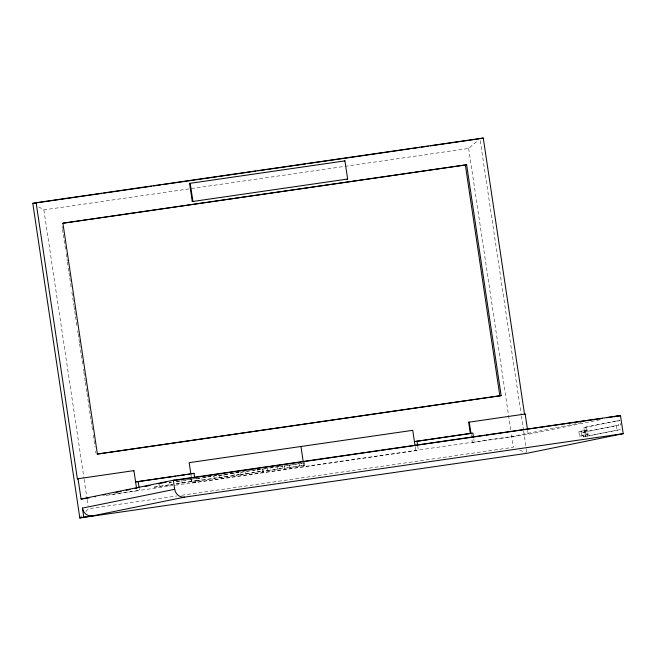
<?xml version="1.0" encoding="UTF-8"?>
<svg xmlns="http://www.w3.org/2000/svg" width="656" height="656" viewBox="0 0 656 656"><rect width="100%" height="100%" fill="white"/><g stroke="black" fill="none" stroke-linecap="round" stroke-linejoin="round"><path stroke-width="0.49" stroke-dasharray="3.28 2.46" d="M79.811 517.969L81.828 515.846M85.854 511.59L88.535 508.753L176.735 495.993M344.982 166.337L468.663 148.445L478.445 139.999M171.675 482.209L169.109 482.734L169.453 484.997L154.258 487.195L153.914 484.932M176.013 481.734L181.786 480.561L182.13 482.824L176.349 483.997L176.013 481.734L196.98 478.363L197.325 480.627L176.349 483.997M154.258 487.195L172.553 484.243M213.307 476.018L219.096 475.182L219.432 477.445L196.931 480.996L196.595 478.732L200.014 478.035M169.453 484.997L172.872 484.3M196.595 478.732L219.096 475.182M218.719 475.551L239.046 472.304L239.391 474.567L234.258 475.616L219.063 477.814L218.719 475.551L239.046 472.304M196.931 480.996L219.432 477.445M262.908 468.835L263.245 471.098L240.744 474.657L240.408 472.394L244.688 471.525M191.609 479.003L192.208 483.021L195.414 482.365L194.963 479.356M219.063 477.814L239.391 474.567M240.408 472.394L262.047 469.007M262.343 469.237L267.476 468.187L267.812 470.45L262.679 471.5L262.343 469.237L282.67 465.99L283.007 468.253L262.679 471.5M240.744 474.657L263.245 471.098M298.406 463.718L304.482 462.841L304.819 465.104L284.491 468.343L284.155 466.08L297.389 463.866M284.155 466.08L304.482 462.841M284.491 468.343L304.819 465.104M192.208 483.021L415.781 450.68L418.348 450.155L417.749 446.137M471.123 434.428L472.32 442.456L474.247 442.07L473.796 439.053M581.429 422.62L511.869 436.527L108.986 494.813M472.32 442.456L528.211 434.37L599.428 419.865M583.815 427.564L619.986 420.324L583.815 427.564L585.447 436.56L584.767 432.033L582.594 432.353L583.274 436.88L620.338 429.582M578.854 431.673L587.448 430.049L588.12 434.575L581.708 435.887L579.535 436.199L578.854 431.673L587.448 430.049M582.594 432.353L618.493 425.162L617.813 420.635M584.488 432.091L618.493 425.162M579.535 436.199L588.12 434.575M583.274 436.88L620.469 429.5M38.761 206.894L43.87 209.895L343.965 166.485M169.182 482.422L171.208 482.127M184.828 480.118L194.955 478.65M206.55 476.994L201.728 477.691L202.064 479.954M207.517 476.855L212.339 476.158M256.152 469.811L245.541 471.344L245.877 473.607M257.119 469.671L261.941 468.974M269.501 467.9L278.611 466.58M279.628 466.432L282.67 465.99M182.13 482.824L197.325 480.627M267.812 470.45L283.007 468.253M106.018 495.452L139.523 490.45L139.22 488.441M181.81 495.255L513.328 447.302L511.213 433.116M519.691 450.09L525.153 452.484M620.437 423.341L620.74 425.359M616.32 425.482L617.001 430.008M585.98 427.253L587.333 436.306M585.275 430.369L585.947 434.895M581.027 431.361L581.708 435.887M527.637 430.5L528.211 434.37M480.258 140.728L521.225 414.846M521.372 415.855L523.488 430.016M523.644 431.033L526.21 448.228M526.366 449.237L526.817 452.271M468.663 148.445L511.057 432.099M415.182 446.662L415.781 450.68M303.416 462.972L303.999 466.851M299.349 463.882L299.685 466.145M289.288 465.038L289.624 467.302M277.537 467.039L277.873 469.302M257.775 469.876L258.111 472.14M233.913 473.353L234.258 475.616M223.852 474.501L224.196 476.764M213.963 476.223L214.299 478.486M191.011 474.985L191.454 478.003M191.208 479.536L191.544 481.799M159.047 483.89L159.383 486.153M62.066 226.476L62.369 228.501M62.517 229.51L63.124 233.561M63.279 234.577L65.543 249.764M66.149 253.815L67.207 260.899M67.363 261.908L68.117 266.976M68.273 267.984L68.872 272.035M69.028 273.052L69.634 277.103M69.782 278.111L71.299 288.238M71.898 292.289L73.866 305.45M74.021 306.459L74.628 310.509M74.776 311.526L75.383 315.569M75.53 316.586L77.047 326.713M77.654 330.763L77.957 332.789M78.105 333.797L79.466 342.908M79.622 343.924L80.376 348.984M80.524 350.001L81.131 354.043M81.287 355.06L82.795 365.187M83.402 369.238L83.706 371.255M83.853 372.272L85.214 381.382M85.37 382.399L86.125 387.458M86.272 388.475L86.879 392.518M87.035 393.534L89.454 409.729M89.601 410.746L90.208 414.797M90.364 415.806L90.971 419.856M91.118 420.873L92.635 430.992M93.234 435.043L95.054 447.195M95.661 451.246L95.956 453.271M43.87 209.895L83.993 478.363M84.14 479.372L87.018 498.626M87.174 499.634L88.084 505.71"/><path stroke-width="0.98" d="M36.113 202.712L77.375 478.839L78.023 478.708L81.065 499.06L173.34 480.258L620.494 415.568L623.2 433.673L526.965 453.288L79.811 517.969L32.8 203.393L36.113 202.712L483.267 138.031L524.529 414.149L525.169 414.018L527.49 429.524M189.568 183.393L190.207 183.262L192.921 201.425L192.282 201.556L189.568 183.393L344.917 160.876L347.639 179.039L346.991 179.17M344.277 161.007L344.917 160.876M479.954 138.703L483.267 138.031M62.623 223.294L466.637 164.771L501.135 395.609L97.129 454.132M133.275 470.754L133.914 470.623L136.505 487.966M135.603 481.939L194.061 473.329L194.668 477.347M194.061 473.329L190.855 473.985L189.166 462.669L412.739 430.32L415.035 445.654M103.066 495.018L105.067 494.608M116.071 492.369L121.073 491.344M126.075 490.327L130.077 489.515M135.079 488.49L137.088 488.089M145.091 486.457L150.093 485.432M158.096 483.808L166.099 482.176M174.102 480.545L379.66 450.565M94.841 496.805L95.473 496.682M470.327 433.55L468.638 422.234L469.278 422.103L470.967 433.419L414.436 441.636L472.894 433.026L473.493 437.044M79.811 517.969L83.771 517.166L82.418 508.113L174.693 489.31A9.151 8.774 78.5 0 0 184.73 497.109L623.2 433.673M83.771 517.166L92.447 515.911L184.73 497.109M599.477 418.946L602.487 418.331L486.006 435.182M614.475 416.798L620.494 415.568L606.505 417.7M32.8 203.393L101.746 193.413M103.779 193.126L151.429 186.23M153.463 185.935L160.556 184.91M162.59 184.615L255.873 171.118M257.898 170.822L264.991 169.797M267.025 169.502L305.557 163.934M307.582 163.639L409.992 148.822M412.017 148.527L419.118 147.502M421.144 147.206L428.245 146.181M430.27 145.886L478.937 138.851M192.282 201.556L347.639 179.039M466.637 164.771L62.894 223.179L97.391 454.018L501.135 395.609M77.375 478.839L133.914 470.623M468.638 422.234L525.169 414.018M136.956 481.775L175.882 476.149M177.883 475.862L184.869 474.846M186.862 474.559L189.863 474.124M381.685 450.278L483.98 435.477M81.065 499.06L89.044 497.904M174.84 480.151L173.34 480.258L174.693 489.31M465.35 165.033L499.847 395.871M417.003 441.111L417.601 445.129M300.956 446.49L303.269 462.004M138.17 481.414L139.072 487.441M92.447 515.911A9.151 8.774 78.5 0 1 82.418 508.113"/></g></svg>
